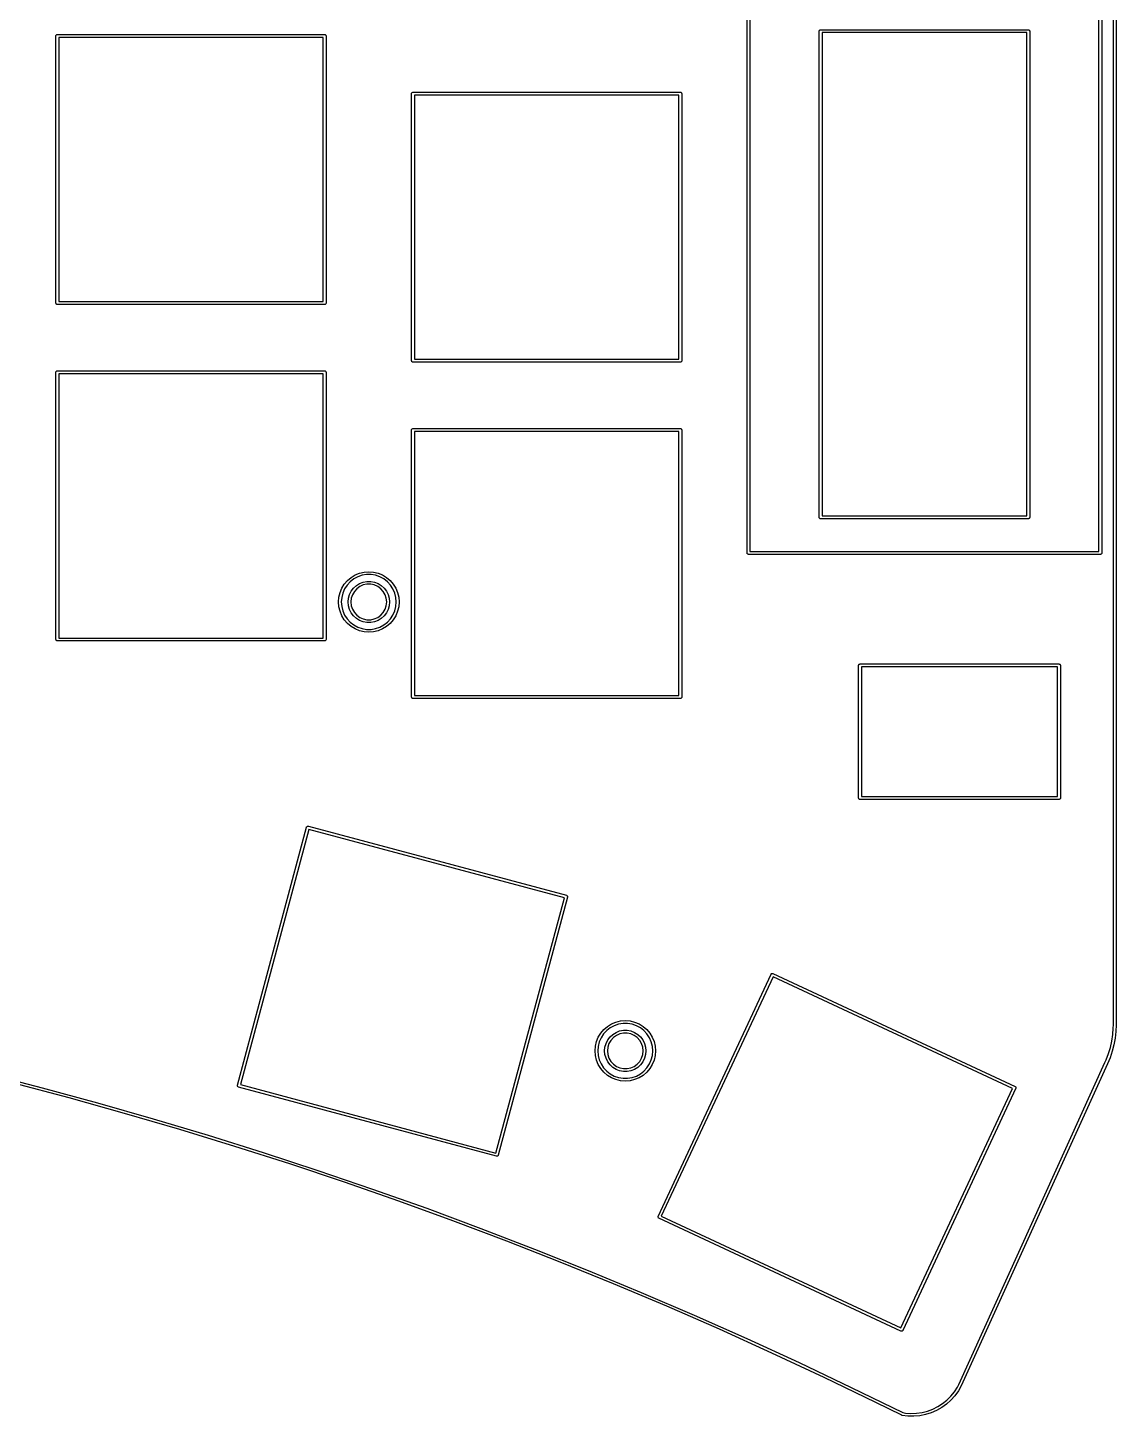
# Model space of a CAD drawing. Extents: x 10 to 410, y -287 to -10.
# Drawn here: x 147 to 203.6, y -135.4 to -63.1 of the extents above; entities that cross this region are included whole.
import ezdxf

# ---------------------------------------------------------------- set-up
doc = ezdxf.new("R2010")
doc.units = 0
doc.layers.add('BLACK', color=7, linetype='CONTINUOUS')

msp = doc.modelspace()

# ---------------------------------------------------------------- linework, layer by layer
at = {"layer": 'BLACK', "linetype": 'CONTINUOUS'}
for p, q in [((184.425, -90.45), (184.425, -56.35)), ((184.575, -56.425), (184.575, -90.375)), ((202.725, -90.375), (202.725, -56.425)), ((202.875, -56.35), (202.875, -90.45)), ((203.475, -114.999764), (203.475, -58.3)), ((203.625, -58.3), (203.625, -115)), ((148.475, -63.55), (148.476717, -63.540258)), ((148.475, -77.45), (148.475, -63.55)), ((148.476139, -63.536976), (148.477805, -63.53409)), ((148.476717, -63.540258), (148.476139, -63.536976)), ((148.477805, -63.53409), (148.479523, -63.524348)), ((148.479523, -63.524348), (148.492048, -63.50942)), ((148.492048, -63.50942), (148.501791, -63.492547)), ((148.501791, -63.492547), (148.508149, -63.490232)), ((148.508149, -63.490232), (148.5125, -63.485048)), ((148.5125, -63.485048), (148.531691, -63.481663)), ((148.531691, -63.481663), (148.55, -63.475)), ((148.55, -63.475), (162.45, -63.475)), ((162.45, -63.475), (162.459741, -63.476717)), ((162.459741, -63.476717), (162.463024, -63.476139)), ((162.463024, -63.476139), (162.465909, -63.477805)), ((162.465909, -63.477805), (162.475652, -63.479523)), ((162.475652, -63.479523), (162.490579, -63.492048)), ((162.490579, -63.492048), (162.507453, -63.501791)), ((162.507453, -63.501791), (162.509767, -63.508149)), ((162.509767, -63.508149), (162.514952, -63.5125)), ((162.514952, -63.5125), (162.518336, -63.531691)), ((162.518336, -63.531691), (162.525, -63.55)), ((162.525, -63.55), (162.525, -77.45)), ((188.175, -63.3), (188.176717, -63.290258)), ((188.175, -88.6), (188.175, -63.3)), ((188.176139, -63.286976), (188.177805, -63.28409)), ((188.176717, -63.290258), (188.176139, -63.286976)), ((188.177805, -63.28409), (188.179523, -63.274348)), ((188.179523, -63.274348), (188.192048, -63.25942)), ((188.192048, -63.25942), (188.201791, -63.242547)), ((188.201791, -63.242547), (188.208149, -63.240232)), ((188.208149, -63.240232), (188.2125, -63.235048)), ((188.2125, -63.235048), (188.231691, -63.231663)), ((188.231691, -63.231663), (188.25, -63.225)), ((188.25, -63.225), (199.05, -63.225)), ((188.325, -63.375), (188.325, -88.525)), ((198.975, -63.375), (188.325, -63.375)), ((198.975, -88.525), (198.975, -63.375)), ((199.05, -63.225), (199.059741, -63.226717)), ((199.059741, -63.226717), (199.063024, -63.226139)), ((199.063024, -63.226139), (199.065909, -63.227805)), ((199.065909, -63.227805), (199.075652, -63.229523)), ((199.075652, -63.229523), (199.090579, -63.242048)), ((199.090579, -63.242048), (199.107453, -63.251791)), ((199.107453, -63.251791), (199.109767, -63.258149)), ((199.109767, -63.258149), (199.114952, -63.2625)), ((199.114952, -63.2625), (199.118336, -63.281691)), ((199.118336, -63.281691), (199.125, -63.3)), ((199.125, -63.3), (199.125, -88.6)), ((148.625, -63.625), (148.625, -77.375)), ((162.375, -63.625), (148.625, -63.625)), ((162.375, -77.375), (162.375, -63.625)), ((166.975, -66.55), (166.976717, -66.540258)), ((166.975, -80.45), (166.975, -66.55)), ((166.976139, -66.536976), (166.977805, -66.53409)), ((166.976717, -66.540258), (166.976139, -66.536976)), ((166.977805, -66.53409), (166.979523, -66.524348)), ((166.979523, -66.524348), (166.992048, -66.50942)), ((166.992048, -66.50942), (167.001791, -66.492547)), ((167.001791, -66.492547), (167.008149, -66.490232)), ((167.008149, -66.490232), (167.0125, -66.485048)), ((167.0125, -66.485048), (167.031691, -66.481663)), ((167.031691, -66.481663), (167.05, -66.475)), ((167.05, -66.475), (180.95, -66.475)), ((167.125, -66.625), (167.125, -80.375)), ((180.875, -66.625), (167.125, -66.625)), ((180.875, -80.375), (180.875, -66.625)), ((180.95, -66.475), (180.959741, -66.476717)), ((180.959741, -66.476717), (180.963024, -66.476139)), ((180.963024, -66.476139), (180.965909, -66.477805)), ((180.965909, -66.477805), (180.975652, -66.479523)), ((180.975652, -66.479523), (180.990579, -66.492048)), ((180.990579, -66.492048), (181.007453, -66.501791)), ((181.007453, -66.501791), (181.009767, -66.508149)), ((181.009767, -66.508149), (181.014952, -66.5125)), ((181.014952, -66.5125), (181.018336, -66.531691)), ((181.018336, -66.531691), (181.025, -66.55)), ((181.025, -66.55), (181.025, -80.45)), ((148.481663, -77.468308), (148.475, -77.45)), ((148.485048, -77.4875), (148.481663, -77.468308)), ((148.490232, -77.49185), (148.485048, -77.4875)), ((148.492547, -77.498209), (148.490232, -77.49185)), ((148.50942, -77.507951), (148.492547, -77.498209)), ((148.524348, -77.520477), (148.50942, -77.507951)), ((148.53409, -77.522194), (148.524348, -77.520477)), ((148.536976, -77.523861), (148.53409, -77.522194)), ((148.540258, -77.523282), (148.536976, -77.523861)), ((148.55, -77.525), (148.540258, -77.523282)), ((162.45, -77.525), (148.55, -77.525)), ((148.625, -77.375), (162.375, -77.375)), ((162.468308, -77.518336), (162.45, -77.525)), ((162.4875, -77.514952), (162.468308, -77.518336)), ((162.49185, -77.509767), (162.4875, -77.514952)), ((162.498209, -77.507453), (162.49185, -77.509767)), ((162.507951, -77.490579), (162.498209, -77.507453)), ((162.520477, -77.475652), (162.507951, -77.490579)), ((162.522194, -77.465909), (162.520477, -77.475652)), ((162.523861, -77.463024), (162.522194, -77.465909)), ((162.525, -77.45), (162.523282, -77.459741)), ((162.523282, -77.459741), (162.523861, -77.463024)), ((166.981663, -80.468308), (166.975, -80.45)), ((166.985048, -80.4875), (166.981663, -80.468308)), ((166.990232, -80.49185), (166.985048, -80.4875)), ((166.992547, -80.498209), (166.990232, -80.49185)), ((167.00942, -80.507951), (166.992547, -80.498209)), ((167.024348, -80.520477), (167.00942, -80.507951)), ((167.03409, -80.522194), (167.024348, -80.520477)), ((167.036976, -80.523861), (167.03409, -80.522194)), ((167.040258, -80.523282), (167.036976, -80.523861)), ((167.05, -80.525), (167.040258, -80.523282)), ((180.95, -80.525), (167.05, -80.525)), ((167.125, -80.375), (180.875, -80.375)), ((180.968308, -80.518336), (180.95, -80.525)), ((180.9875, -80.514952), (180.968308, -80.518336)), ((180.99185, -80.509767), (180.9875, -80.514952)), ((180.998209, -80.507453), (180.99185, -80.509767)), ((181.007951, -80.490579), (180.998209, -80.507453)), ((181.020477, -80.475652), (181.007951, -80.490579)), ((181.022194, -80.465909), (181.020477, -80.475652)), ((181.023861, -80.463024), (181.022194, -80.465909)), ((181.025, -80.45), (181.023282, -80.459741)), ((181.023282, -80.459741), (181.023861, -80.463024)), ((148.475, -81.05), (148.476717, -81.040258)), ((148.475, -94.95), (148.475, -81.05)), ((148.476139, -81.036976), (148.477805, -81.03409)), ((148.476717, -81.040258), (148.476139, -81.036976)), ((148.477805, -81.03409), (148.479523, -81.024348)), ((148.479523, -81.024348), (148.492048, -81.00942)), ((148.492048, -81.00942), (148.501791, -80.992547)), ((148.501791, -80.992547), (148.508149, -80.990232)), ((148.508149, -80.990232), (148.5125, -80.985048)), ((148.5125, -80.985048), (148.531691, -80.981663)), ((148.531691, -80.981663), (148.55, -80.975)), ((148.55, -80.975), (162.45, -80.975)), ((148.625, -81.125), (148.625, -94.875)), ((162.375, -81.125), (148.625, -81.125)), ((162.375, -94.875), (162.375, -81.125)), ((162.45, -80.975), (162.459741, -80.976717)), ((162.459741, -80.976717), (162.463024, -80.976139)), ((162.463024, -80.976139), (162.465909, -80.977805)), ((162.465909, -80.977805), (162.475652, -80.979523)), ((162.475652, -80.979523), (162.490579, -80.992048)), ((162.490579, -80.992048), (162.507453, -81.001791)), ((162.507453, -81.001791), (162.509767, -81.008149)), ((162.509767, -81.008149), (162.514952, -81.0125)), ((162.514952, -81.0125), (162.518336, -81.031691)), ((162.518336, -81.031691), (162.525, -81.05)), ((162.525, -81.05), (162.525, -94.95)), ((166.975, -84.05), (166.976717, -84.040258)), ((166.975, -97.95), (166.975, -84.05)), ((166.976139, -84.036976), (166.977805, -84.03409)), ((166.976717, -84.040258), (166.976139, -84.036976)), ((166.977805, -84.03409), (166.979523, -84.024348)), ((166.979523, -84.024348), (166.992048, -84.00942)), ((166.992048, -84.00942), (167.001791, -83.992547)), ((167.001791, -83.992547), (167.008149, -83.990232)), ((167.008149, -83.990232), (167.0125, -83.985048)), ((167.0125, -83.985048), (167.031691, -83.981663)), ((167.031691, -83.981663), (167.05, -83.975)), ((167.05, -83.975), (180.95, -83.975)), ((167.125, -84.125), (167.125, -97.875)), ((180.875, -84.125), (167.125, -84.125)), ((180.875, -97.875), (180.875, -84.125)), ((180.95, -83.975), (180.959741, -83.976717)), ((180.959741, -83.976717), (180.963024, -83.976139)), ((180.963024, -83.976139), (180.965909, -83.977805)), ((180.965909, -83.977805), (180.975652, -83.979523)), ((180.975652, -83.979523), (180.990579, -83.992048)), ((180.990579, -83.992048), (181.007453, -84.001791)), ((181.007453, -84.001791), (181.009767, -84.008149)), ((181.009767, -84.008149), (181.014952, -84.0125)), ((181.014952, -84.0125), (181.018336, -84.031691)), ((181.018336, -84.031691), (181.025, -84.05)), ((181.025, -84.05), (181.025, -97.95)), ((188.181663, -88.618308), (188.175, -88.6)), ((188.185048, -88.6375), (188.181663, -88.618308)), ((188.190232, -88.64185), (188.185048, -88.6375)), ((188.192547, -88.648209), (188.190232, -88.64185)), ((188.20942, -88.657951), (188.192547, -88.648209)), ((188.224348, -88.670477), (188.20942, -88.657951)), ((188.23409, -88.672194), (188.224348, -88.670477)), ((188.236976, -88.673861), (188.23409, -88.672194)), ((188.240258, -88.673282), (188.236976, -88.673861)), ((188.25, -88.675), (188.240258, -88.673282)), ((199.05, -88.675), (188.25, -88.675)), ((188.325, -88.525), (198.975, -88.525)), ((199.068308, -88.668336), (199.05, -88.675)), ((199.0875, -88.664952), (199.068308, -88.668336)), ((199.09185, -88.659767), (199.0875, -88.664952)), ((199.098209, -88.657453), (199.09185, -88.659767)), ((199.107951, -88.640579), (199.098209, -88.657453)), ((199.120477, -88.625652), (199.107951, -88.640579)), ((199.122194, -88.615909), (199.120477, -88.625652)), ((199.123861, -88.613024), (199.122194, -88.615909)), ((199.125, -88.6), (199.123282, -88.609741)), ((199.123282, -88.609741), (199.123861, -88.613024)), ((184.431663, -90.468308), (184.425, -90.45)), ((184.435048, -90.4875), (184.431663, -90.468308)), ((184.440232, -90.49185), (184.435048, -90.4875)), ((184.442547, -90.498209), (184.440232, -90.49185)), ((184.45942, -90.507951), (184.442547, -90.498209)), ((184.474348, -90.520477), (184.45942, -90.507951)), ((184.48409, -90.522194), (184.474348, -90.520477)), ((184.486976, -90.523861), (184.48409, -90.522194)), ((184.490258, -90.523282), (184.486976, -90.523861)), ((184.5, -90.525), (184.490258, -90.523282)), ((202.8, -90.525), (184.5, -90.525)), ((184.575, -90.375), (202.725, -90.375)), ((202.818308, -90.518336), (202.8, -90.525)), ((202.8375, -90.514952), (202.818308, -90.518336)), ((202.84185, -90.509767), (202.8375, -90.514952)), ((202.848209, -90.507453), (202.84185, -90.509767)), ((202.857951, -90.490579), (202.848209, -90.507453)), ((202.870477, -90.475652), (202.857951, -90.490579)), ((202.872194, -90.465909), (202.870477, -90.475652)), ((202.873861, -90.463024), (202.872194, -90.465909)), ((202.875, -90.45), (202.873282, -90.459741)), ((202.873282, -90.459741), (202.873861, -90.463024)), ((163.636307, -91.886307), (163.824238, -91.725798)), ((163.824238, -91.725798), (164.034965, -91.596665)), ((164.175622, -91.69055), (163.967928, -91.802949)), ((164.034965, -91.596665), (164.263298, -91.502086)), ((164.398984, -91.61387), (164.175622, -91.69055)), ((164.263298, -91.502086), (164.503616, -91.444391)), ((164.631921, -91.575), (164.398984, -91.61387)), ((164.503616, -91.444391), (164.75, -91.425)), ((164.868079, -91.575), (164.631921, -91.575)), ((164.75, -91.425), (164.996384, -91.444391)), ((165.101016, -91.61387), (164.868079, -91.575)), ((164.996384, -91.444391), (165.236702, -91.502086)), ((165.324378, -91.69055), (165.101016, -91.61387)), ((165.236702, -91.502086), (165.465035, -91.596665)), ((165.532072, -91.802949), (165.324378, -91.69055)), ((165.465035, -91.596665), (165.675762, -91.725798)), ((165.675762, -91.725798), (165.863693, -91.886307)), ((163.252086, -92.513298), (163.346665, -92.284965)), ((163.346665, -92.284965), (163.475798, -92.074238)), ((163.492455, -92.31945), (163.397591, -92.535717)), ((163.475798, -92.074238), (163.636307, -91.886307)), ((163.621621, -92.121747), (163.492455, -92.31945)), ((163.781566, -91.948), (163.621621, -92.121747)), ((163.747592, -92.611665), (163.836017, -92.434085)), ((163.967928, -91.802949), (163.781566, -91.948)), ((163.836017, -92.434085), (163.955565, -92.275777)), ((163.997537, -92.453304), (163.900316, -92.621696)), ((163.955565, -92.275777), (164.102168, -92.142131)), ((164.127645, -92.308805), (163.997537, -92.453304)), ((164.102168, -92.142131), (164.270831, -92.037699)), ((164.284953, -92.194514), (164.127645, -92.308805)), ((164.270831, -92.037699), (164.455812, -91.966037)), ((164.462585, -92.115427), (164.284953, -92.194514)), ((164.455812, -91.966037), (164.650812, -91.929586)), ((164.652779, -92.075), (164.462585, -92.115427)), ((164.650812, -91.929586), (164.849188, -91.929586)), ((164.847221, -92.075), (164.652779, -92.075)), ((165.037415, -92.115427), (164.847221, -92.075)), ((164.849188, -91.929586), (165.044188, -91.966037)), ((165.215048, -92.194514), (165.037415, -92.115427)), ((165.044188, -91.966037), (165.229169, -92.037699)), ((165.372355, -92.308805), (165.215048, -92.194514)), ((165.229169, -92.037699), (165.397832, -92.142131)), ((165.502463, -92.453304), (165.372355, -92.308805)), ((165.397832, -92.142131), (165.544435, -92.275777)), ((165.599684, -92.621696), (165.502463, -92.453304)), ((165.718434, -91.948), (165.532072, -91.802949)), ((165.544435, -92.275777), (165.663983, -92.434085)), ((165.663983, -92.434085), (165.752408, -92.611665)), ((165.878379, -92.121747), (165.718434, -91.948)), ((165.863693, -91.886307), (166.024202, -92.074238)), ((166.007545, -92.31945), (165.878379, -92.121747)), ((166.102409, -92.535717), (166.007545, -92.31945)), ((166.024202, -92.074238), (166.153335, -92.284965)), ((166.153335, -92.284965), (166.247914, -92.513298)), ((163.175, -93), (163.194391, -92.753616)), ((163.194391, -93.246384), (163.175, -93)), ((163.194391, -92.753616), (163.252086, -92.513298)), ((163.339618, -92.764649), (163.320116, -93)), ((163.320116, -93), (163.339618, -93.235351)), ((163.397591, -92.535717), (163.339618, -92.764649)), ((163.675, -93), (163.693304, -92.802469)), ((163.693304, -93.197531), (163.675, -93)), ((163.693304, -92.802469), (163.747592, -92.611665)), ((163.84023, -92.806622), (163.819905, -93)), ((163.819905, -93), (163.84023, -93.193378)), ((163.900316, -92.621696), (163.84023, -92.806622)), ((165.65977, -92.806622), (165.599684, -92.621696)), ((165.680095, -93), (165.65977, -92.806622)), ((165.65977, -93.193378), (165.680095, -93)), ((165.752408, -92.611665), (165.806696, -92.802469)), ((165.806696, -92.802469), (165.825, -93)), ((165.825, -93), (165.806696, -93.197531)), ((166.160382, -92.764649), (166.102409, -92.535717)), ((166.179884, -93), (166.160382, -92.764649)), ((166.160382, -93.235351), (166.179884, -93)), ((166.247914, -92.513298), (166.305609, -92.753616)), ((166.305609, -92.753616), (166.325, -93)), ((166.325, -93), (166.305609, -93.246384)), ((163.252086, -93.486702), (163.194391, -93.246384)), ((163.346665, -93.715035), (163.252086, -93.486702)), ((163.339618, -93.235351), (163.397591, -93.464283)), ((163.475798, -93.925762), (163.346665, -93.715035)), ((163.397591, -93.464283), (163.492455, -93.68055)), ((163.492455, -93.68055), (163.621621, -93.878253)), ((163.621621, -93.878253), (163.781566, -94.052)), ((163.747592, -93.388335), (163.693304, -93.197531)), ((163.836017, -93.565915), (163.747592, -93.388335)), ((163.955565, -93.724223), (163.836017, -93.565915)), ((163.84023, -93.193378), (163.900316, -93.378304)), ((163.900316, -93.378304), (163.997537, -93.546696)), ((164.102168, -93.857869), (163.955565, -93.724223)), ((163.997537, -93.546696), (164.127645, -93.691195)), ((164.270831, -93.962301), (164.102168, -93.857869)), ((164.127645, -93.691195), (164.284952, -93.805486)), ((164.284952, -93.805486), (164.462585, -93.884573)), ((164.462585, -93.884573), (164.652779, -93.925)), ((164.847221, -93.925), (165.037415, -93.884573)), ((165.037415, -93.884573), (165.215048, -93.805486)), ((165.215048, -93.805486), (165.372355, -93.691195)), ((165.397832, -93.857869), (165.229169, -93.962301)), ((165.372355, -93.691195), (165.502463, -93.546696)), ((165.544435, -93.724223), (165.397832, -93.857869)), ((165.502463, -93.546696), (165.599684, -93.378304)), ((165.663983, -93.565915), (165.544435, -93.724223)), ((165.599684, -93.378304), (165.65977, -93.193378)), ((165.752408, -93.388335), (165.663983, -93.565915)), ((165.718434, -94.052), (165.878379, -93.878253)), ((165.806696, -93.197531), (165.752408, -93.388335)), ((165.878379, -93.878253), (166.007545, -93.68055)), ((166.007545, -93.68055), (166.102409, -93.464283)), ((166.153335, -93.715035), (166.024202, -93.925762)), ((166.102409, -93.464283), (166.160382, -93.235351)), ((166.247914, -93.486702), (166.153335, -93.715035)), ((166.305609, -93.246384), (166.247914, -93.486702)), ((163.636307, -94.113693), (163.475798, -93.925762)), ((163.824238, -94.274202), (163.636307, -94.113693)), ((163.781566, -94.052), (163.967928, -94.197051)), ((164.034965, -94.403335), (163.824238, -94.274202)), ((163.967928, -94.197051), (164.175622, -94.30945)), ((164.263298, -94.497914), (164.034965, -94.403335)), ((164.175622, -94.30945), (164.398984, -94.38613)), ((164.503616, -94.555609), (164.263298, -94.497914)), ((164.455812, -94.033963), (164.270831, -93.962301)), ((164.398984, -94.38613), (164.631921, -94.425)), ((164.650812, -94.070414), (164.455812, -94.033963)), ((164.75, -94.575), (164.503616, -94.555609)), ((164.631921, -94.425), (164.868079, -94.425)), ((164.849188, -94.070414), (164.650812, -94.070414)), ((164.652779, -93.925), (164.847221, -93.925)), ((164.996384, -94.555609), (164.75, -94.575)), ((165.044188, -94.033963), (164.849188, -94.070414)), ((164.868079, -94.425), (165.101016, -94.38613)), ((165.236702, -94.497914), (164.996384, -94.555609)), ((165.229169, -93.962301), (165.044188, -94.033963)), ((165.101016, -94.38613), (165.324378, -94.30945)), ((165.465035, -94.403335), (165.236702, -94.497914)), ((165.324378, -94.30945), (165.532072, -94.197051)), ((165.675762, -94.274202), (165.465035, -94.403335)), ((165.532072, -94.197051), (165.718434, -94.052)), ((165.863693, -94.113693), (165.675762, -94.274202)), ((166.024202, -93.925762), (165.863693, -94.113693)), ((148.481663, -94.968308), (148.475, -94.95)), ((148.485048, -94.9875), (148.481663, -94.968308)), ((148.490232, -94.99185), (148.485048, -94.9875)), ((148.492547, -94.998209), (148.490232, -94.99185)), ((148.50942, -95.007951), (148.492547, -94.998209)), ((148.524348, -95.020477), (148.50942, -95.007951)), ((148.53409, -95.022194), (148.524348, -95.020477)), ((148.536976, -95.023861), (148.53409, -95.022194)), ((148.540258, -95.023282), (148.536976, -95.023861)), ((148.55, -95.025), (148.540258, -95.023282)), ((162.45, -95.025), (148.55, -95.025)), ((148.625, -94.875), (162.375, -94.875)), ((162.468308, -95.018336), (162.45, -95.025)), ((162.4875, -95.014952), (162.468308, -95.018336)), ((162.49185, -95.009767), (162.4875, -95.014952)), ((162.498209, -95.007453), (162.49185, -95.009767)), ((162.507951, -94.990579), (162.498209, -95.007453)), ((162.520477, -94.975652), (162.507951, -94.990579)), ((162.522194, -94.965909), (162.520477, -94.975652)), ((162.523861, -94.963024), (162.522194, -94.965909)), ((162.525, -94.95), (162.523282, -94.959741)), ((162.523282, -94.959741), (162.523861, -94.963024)), ((190.225, -96.3), (190.226717, -96.290258)), ((190.225, -103.2), (190.225, -96.3)), ((190.226139, -96.286976), (190.227805, -96.28409)), ((190.226717, -96.290258), (190.226139, -96.286976)), ((190.227805, -96.28409), (190.229523, -96.274348)), ((190.229523, -96.274348), (190.242048, -96.25942)), ((190.242048, -96.25942), (190.251791, -96.242547)), ((190.251791, -96.242547), (190.258149, -96.240232)), ((190.258149, -96.240232), (190.2625, -96.235048)), ((190.2625, -96.235048), (190.281691, -96.231663)), ((190.281691, -96.231663), (190.3, -96.225)), ((190.3, -96.225), (200.65, -96.225)), ((190.375, -96.375), (190.375, -103.125)), ((200.575, -96.375), (190.375, -96.375)), ((200.575, -103.125), (200.575, -96.375)), ((200.65, -96.225), (200.659741, -96.226717)), ((200.659741, -96.226717), (200.663024, -96.226139)), ((200.663024, -96.226139), (200.665909, -96.227805)), ((200.665909, -96.227805), (200.675652, -96.229523)), ((200.675652, -96.229523), (200.690579, -96.242048)), ((200.690579, -96.242048), (200.707453, -96.251791)), ((200.707453, -96.251791), (200.709767, -96.258149)), ((200.709767, -96.258149), (200.714952, -96.2625)), ((200.714952, -96.2625), (200.718336, -96.281691)), ((200.718336, -96.281691), (200.725, -96.3)), ((200.725, -96.3), (200.725, -103.2)), ((166.981663, -97.968308), (166.975, -97.95)), ((166.985048, -97.9875), (166.981663, -97.968308)), ((166.990232, -97.99185), (166.985048, -97.9875)), ((166.992547, -97.998209), (166.990232, -97.99185)), ((167.00942, -98.007951), (166.992547, -97.998209)), ((167.024348, -98.020477), (167.00942, -98.007951)), ((167.03409, -98.022194), (167.024348, -98.020477)), ((167.036976, -98.023861), (167.03409, -98.022194)), ((167.040258, -98.023282), (167.036976, -98.023861)), ((167.05, -98.025), (167.040258, -98.023282)), ((180.95, -98.025), (167.05, -98.025)), ((167.125, -97.875), (180.875, -97.875)), ((180.968308, -98.018336), (180.95, -98.025)), ((180.9875, -98.014952), (180.968308, -98.018336)), ((180.99185, -98.009767), (180.9875, -98.014952)), ((180.998209, -98.007453), (180.99185, -98.009767)), ((181.007951, -97.990579), (180.998209, -98.007453)), ((181.020477, -97.975652), (181.007951, -97.990579)), ((181.022194, -97.965909), (181.020477, -97.975652)), ((181.023861, -97.963024), (181.022194, -97.965909)), ((181.025, -97.95), (181.023282, -97.959741)), ((181.023282, -97.959741), (181.023861, -97.963024)), ((190.231663, -103.218308), (190.225, -103.2)), ((190.235048, -103.2375), (190.231663, -103.218308)), ((190.240232, -103.24185), (190.235048, -103.2375)), ((190.242547, -103.248209), (190.240232, -103.24185)), ((190.25942, -103.257951), (190.242547, -103.248209)), ((190.274348, -103.270477), (190.25942, -103.257951)), ((190.28409, -103.272194), (190.274348, -103.270477)), ((190.286976, -103.273861), (190.28409, -103.272194)), ((190.290258, -103.273282), (190.286976, -103.273861)), ((190.3, -103.275), (190.290258, -103.273282)), ((200.65, -103.275), (190.3, -103.275)), ((190.375, -103.125), (200.575, -103.125)), ((200.668308, -103.268336), (200.65, -103.275)), ((200.6875, -103.264952), (200.668308, -103.268336)), ((200.69185, -103.259767), (200.6875, -103.264952)), ((200.698209, -103.257453), (200.69185, -103.259767)), ((200.707951, -103.240579), (200.698209, -103.257453)), ((200.720477, -103.225652), (200.707951, -103.240579)), ((200.722194, -103.215909), (200.720477, -103.225652)), ((200.723861, -103.213024), (200.722194, -103.215909)), ((200.725, -103.2), (200.723282, -103.209741)), ((200.723282, -103.209741), (200.723861, -103.213024)), ((157.915579, -118.144981), (161.513164, -104.718612)), ((161.513164, -104.718612), (161.517344, -104.709646)), ((161.517344, -104.709646), (161.517635, -104.706326)), ((161.517635, -104.706326), (161.519991, -104.703969)), ((161.519991, -104.703969), (161.524172, -104.695004)), ((161.524172, -104.695004), (161.540133, -104.683828)), ((161.540133, -104.683828), (161.553912, -104.67005)), ((161.553912, -104.67005), (161.560653, -104.66946)), ((161.560653, -104.66946), (161.566197, -104.665579)), ((161.566197, -104.665579), (161.585608, -104.667277)), ((161.585608, -104.667277), (161.605019, -104.665579)), ((161.605019, -104.665579), (175.031388, -108.263164)), ((161.63864, -104.829878), (158.079878, -118.111359)), ((174.920121, -108.38864), (161.63864, -104.829878)), ((175.084421, -108.35502), (171.486836, -121.781388)), ((175.031388, -108.263164), (175.040353, -108.267344)), ((175.040353, -108.267344), (175.043674, -108.267635)), ((175.043674, -108.267635), (175.04603, -108.269991)), ((175.04603, -108.269991), (175.054996, -108.274172)), ((175.054996, -108.274172), (175.066171, -108.290133)), ((175.066171, -108.290133), (175.07995, -108.303912)), ((175.07995, -108.303912), (175.080539, -108.310653)), ((175.080539, -108.310653), (175.084421, -108.316197)), ((175.084421, -108.316197), (175.082722, -108.335608)), ((175.082722, -108.335608), (175.084421, -108.35502)), ((171.361359, -121.670121), (174.920121, -108.38864)), ((179.795868, -124.964936), (185.670262, -112.367257)), ((185.774511, -112.498623), (179.96351, -124.960355)), ((185.670262, -112.367257), (185.675935, -112.359154)), ((185.675935, -112.359154), (185.676798, -112.355935)), ((185.676798, -112.355935), (185.679527, -112.354023)), ((185.679527, -112.354023), (185.685202, -112.34592)), ((185.685202, -112.34592), (185.702863, -112.337684)), ((185.702863, -112.337684), (185.718823, -112.32651)), ((185.718823, -112.32651), (185.725563, -112.327099)), ((185.725563, -112.327099), (185.731698, -112.324239)), ((185.731698, -112.324239), (185.750524, -112.329283)), ((185.750524, -112.329283), (185.769931, -112.330981)), ((185.769931, -112.330981), (198.36761, -118.205375)), ((198.236243, -118.309624), (185.774511, -112.498623)), ((177.376075, -114.952494), (177.604408, -114.857915)), ((177.604408, -114.857915), (177.844726, -114.80022)), ((177.844726, -114.80022), (178.09111, -114.780829)), ((178.09111, -114.780829), (178.337494, -114.80022)), ((178.337494, -114.80022), (178.577812, -114.857915)), ((178.577812, -114.857915), (178.806145, -114.952494)), ((176.687775, -115.640794), (176.816908, -115.430067)), ((176.816908, -115.430067), (176.977417, -115.242136)), ((176.962731, -115.477576), (176.833565, -115.675279)), ((177.122676, -115.303829), (176.962731, -115.477576)), ((176.977417, -115.242136), (177.165348, -115.081627)), ((177.309038, -115.158778), (177.122676, -115.303829)), ((177.165348, -115.081627), (177.376075, -114.952494)), ((177.296675, -115.631606), (177.443278, -115.49796)), ((177.516732, -115.046379), (177.309038, -115.158778)), ((177.443278, -115.49796), (177.611941, -115.393528)), ((177.626063, -115.550343), (177.468755, -115.664634)), ((177.740094, -114.969699), (177.516732, -115.046379)), ((177.611941, -115.393528), (177.796922, -115.321866)), ((177.803695, -115.471256), (177.626063, -115.550343)), ((177.973031, -114.930829), (177.740094, -114.969699)), ((177.796922, -115.321866), (177.991922, -115.285415)), ((177.993889, -115.430829), (177.803695, -115.471256)), ((178.209189, -114.930829), (177.973031, -114.930829)), ((177.991922, -115.285415), (178.190298, -115.285415)), ((178.188331, -115.430829), (177.993889, -115.430829)), ((178.378525, -115.471256), (178.188331, -115.430829)), ((178.190298, -115.285415), (178.385298, -115.321866)), ((178.442126, -114.969699), (178.209189, -114.930829)), ((178.556158, -115.550343), (178.378525, -115.471256)), ((178.385298, -115.321866), (178.570279, -115.393528)), ((178.665488, -115.046379), (178.442126, -114.969699)), ((178.713465, -115.664634), (178.556158, -115.550343)), ((178.570279, -115.393528), (178.738942, -115.49796)), ((178.873182, -115.158778), (178.665488, -115.046379)), ((178.738942, -115.49796), (178.885545, -115.631606)), ((178.806145, -114.952494), (179.016872, -115.081627)), ((179.059544, -115.303829), (178.873182, -115.158778)), ((179.016872, -115.081627), (179.204803, -115.242136)), ((179.219489, -115.477576), (179.059544, -115.303829)), ((179.204803, -115.242136), (179.365312, -115.430067)), ((179.348655, -115.675279), (179.219489, -115.477576)), ((179.365312, -115.430067), (179.494445, -115.640794)), ((203.398593, -115.842775), (203.448793, -115.507422)), ((203.448793, -115.507422), (203.474495, -115.169308)), ((203.474495, -115.169308), (203.475, -114.999764)), ((203.611184, -115.349732), (203.572012, -115.697301)), ((203.624999, -115.000236), (203.611184, -115.349732)), ((203.625, -115), (203.624973, -115.000152)), ((203.624973, -115.000152), (203.625, -115.000236)), ((203.625, -115.000236), (203.624999, -115.000236)), ((176.51611, -116.355829), (176.535501, -116.109445)), ((176.535501, -116.109445), (176.593196, -115.869127)), ((176.593196, -115.869127), (176.687775, -115.640794)), ((176.680728, -116.120478), (176.661226, -116.355829)), ((176.738701, -115.891546), (176.680728, -116.120478)), ((176.833565, -115.675279), (176.738701, -115.891546)), ((177.01611, -116.355829), (177.034414, -116.158298)), ((177.034414, -116.158298), (177.088702, -115.967494)), ((177.088702, -115.967494), (177.177127, -115.789914)), ((177.18134, -116.162451), (177.161015, -116.355829)), ((177.177127, -115.789914), (177.296675, -115.631606)), ((177.241426, -115.977525), (177.18134, -116.162451)), ((177.338647, -115.809133), (177.241426, -115.977525)), ((177.468755, -115.664634), (177.338647, -115.809133)), ((178.843573, -115.809133), (178.713465, -115.664634)), ((178.940794, -115.977525), (178.843573, -115.809133)), ((178.885545, -115.631606), (179.005093, -115.789914)), ((179.00088, -116.162451), (178.940794, -115.977525)), ((179.021205, -116.355829), (179.00088, -116.162451)), ((179.005093, -115.789914), (179.093518, -115.967494)), ((179.093518, -115.967494), (179.147806, -116.158298)), ((179.147806, -116.158298), (179.16611, -116.355829)), ((179.443519, -115.891546), (179.348655, -115.675279)), ((179.501492, -116.120478), (179.443519, -115.891546)), ((179.494445, -115.640794), (179.589024, -115.869127)), ((179.520994, -116.355829), (179.501492, -116.120478)), ((179.589024, -115.869127), (179.646719, -116.109445)), ((179.646719, -116.109445), (179.66611, -116.355829)), ((203.225885, -116.498131), (203.324159, -116.173594)), ((203.324159, -116.173594), (203.398593, -115.842775)), ((203.50769, -116.041105), (203.418557, -116.379327)), ((203.572012, -115.697301), (203.50769, -116.041105)), ((176.535501, -116.602213), (176.51611, -116.355829)), ((176.593196, -116.842531), (176.535501, -116.602213)), ((176.687775, -117.070864), (176.593196, -116.842531)), ((176.661226, -116.355829), (176.680728, -116.59118)), ((176.680728, -116.59118), (176.738701, -116.820112)), ((176.738701, -116.820112), (176.833565, -117.036379)), ((177.034414, -116.55336), (177.01611, -116.355829)), ((177.088702, -116.744164), (177.034414, -116.55336)), ((177.177127, -116.921744), (177.088702, -116.744164)), ((177.161015, -116.355829), (177.18134, -116.549207)), ((177.296675, -117.080052), (177.177127, -116.921744)), ((177.18134, -116.549207), (177.241426, -116.734133)), ((177.241426, -116.734133), (177.338647, -116.902525)), ((177.338647, -116.902525), (177.468755, -117.047024)), ((178.713465, -117.047024), (178.843573, -116.902525)), ((178.843573, -116.902525), (178.940794, -116.734133)), ((179.005093, -116.921744), (178.885545, -117.080052)), ((178.940794, -116.734133), (179.00088, -116.549207)), ((179.00088, -116.549207), (179.021205, -116.355829)), ((179.093518, -116.744164), (179.005093, -116.921744)), ((179.147806, -116.55336), (179.093518, -116.744164)), ((179.16611, -116.355829), (179.147806, -116.55336)), ((179.348655, -117.036379), (179.443519, -116.820112)), ((179.443519, -116.820112), (179.501492, -116.59118)), ((179.589024, -116.842531), (179.494445, -117.070864)), ((179.501492, -116.59118), (179.520994, -116.355829)), ((179.646719, -116.602213), (179.589024, -116.842531)), ((179.66611, -116.355829), (179.646719, -116.602213)), ((195.432382, -133.717511), (203.031702, -116.969011)), ((203.031702, -116.969011), (203.03208, -116.968458)), ((203.03208, -116.968458), (203.032127, -116.96809)), ((203.032127, -116.96809), (203.032129, -116.968091)), ((203.032129, -116.968091), (203.104291, -116.81467)), ((203.104291, -116.81467), (203.225885, -116.498131)), ((203.305086, -116.710179), (203.168304, -117.030903)), ((203.418557, -116.379327), (203.305086, -116.710179)), ((144.853903, -117.524083), (147.755155, -118.274245)), ((176.816908, -117.281591), (176.687775, -117.070864)), ((176.977417, -117.469522), (176.816908, -117.281591)), ((176.833565, -117.036379), (176.962731, -117.234082)), ((176.962731, -117.234082), (177.122676, -117.407829)), ((177.165348, -117.630031), (176.977417, -117.469522)), ((177.122676, -117.407829), (177.309038, -117.55288)), ((177.376075, -117.759164), (177.165348, -117.630031)), ((177.443278, -117.213698), (177.296675, -117.080052)), ((177.309038, -117.55288), (177.516732, -117.665279)), ((177.611941, -117.31813), (177.443278, -117.213698)), ((177.468755, -117.047024), (177.626062, -117.161315)), ((177.516732, -117.665279), (177.740094, -117.741959)), ((177.796922, -117.389792), (177.611941, -117.31813)), ((177.626062, -117.161315), (177.803695, -117.240402)), ((177.740094, -117.741959), (177.973031, -117.780829)), ((177.991922, -117.426243), (177.796922, -117.389792)), ((177.803695, -117.240402), (177.993889, -117.280829)), ((178.190298, -117.426243), (177.991922, -117.426243)), ((177.993889, -117.280829), (178.188331, -117.280829)), ((178.188331, -117.280829), (178.378525, -117.240402)), ((178.385298, -117.389792), (178.190298, -117.426243)), ((178.209189, -117.780829), (178.442126, -117.741959)), ((178.378525, -117.240402), (178.556158, -117.161315)), ((178.570279, -117.31813), (178.385298, -117.389792)), ((178.442126, -117.741959), (178.665488, -117.665279)), ((178.556158, -117.161315), (178.713465, -117.047024)), ((178.738942, -117.213698), (178.570279, -117.31813)), ((178.665488, -117.665279), (178.873182, -117.55288)), ((178.885545, -117.080052), (178.738942, -117.213698)), ((179.016872, -117.630031), (178.806145, -117.759164)), ((178.873182, -117.55288), (179.059544, -117.407829)), ((179.204803, -117.469522), (179.016872, -117.630031)), ((179.059544, -117.407829), (179.219489, -117.234082)), ((179.365312, -117.281591), (179.204803, -117.469522)), ((179.219489, -117.234082), (179.348655, -117.036379)), ((179.494445, -117.070864), (179.365312, -117.281591)), ((203.168298, -117.030989), (195.568298, -133.780989)), ((203.168304, -117.030903), (203.168298, -117.030989)), ((149.164005, -118.803276), (146.269364, -118.035166)), ((147.755155, -118.274245), (150.646638, -119.06122)), ((157.915578, -118.183803), (157.917276, -118.164388)), ((157.91946, -118.189347), (157.915578, -118.183803)), ((157.917276, -118.164388), (157.915579, -118.144981)), ((157.92005, -118.196088), (157.91946, -118.189347)), ((157.933826, -118.209865), (157.92005, -118.196088)), ((157.945004, -118.225828), (157.933826, -118.209865)), ((157.953969, -118.230008), (157.945004, -118.225828)), ((157.956326, -118.232365), (157.953969, -118.230008)), ((157.959646, -118.232655), (157.956326, -118.232365)), ((157.968612, -118.236836), (157.959646, -118.232655)), ((171.39498, -121.834421), (157.968612, -118.236836)), ((158.079878, -118.111359), (171.361359, -121.670121)), ((177.604408, -117.853743), (177.376075, -117.759164)), ((177.844726, -117.911438), (177.604408, -117.853743)), ((178.09111, -117.930829), (177.844726, -117.911438)), ((177.973031, -117.780829), (178.209189, -117.780829)), ((178.337494, -117.911438), (178.09111, -117.930829)), ((178.577812, -117.853743), (178.337494, -117.911438)), ((178.806145, -117.759164), (178.577812, -117.853743)), ((192.425242, -130.771356), (198.236243, -118.309624)), ((198.403886, -118.305044), (192.529492, -130.902722)), ((198.36761, -118.205375), (198.375712, -118.211048)), ((198.375712, -118.211048), (198.378932, -118.211911)), ((198.378932, -118.211911), (198.380843, -118.21464)), ((198.380843, -118.21464), (198.388947, -118.220315)), ((198.388947, -118.220315), (198.397182, -118.237976)), ((198.397182, -118.237976), (198.408357, -118.253936)), ((198.405583, -118.285637), (198.403886, -118.305044)), ((198.410628, -118.266811), (198.405583, -118.285637)), ((198.408357, -118.253936), (198.407767, -118.260676)), ((198.407767, -118.260676), (198.410628, -118.266811)), ((152.048651, -119.608113), (149.164005, -118.803276)), ((150.646638, -119.06122), (153.527886, -119.884879)), ((154.922835, -120.449547), (152.048651, -119.608113)), ((153.527886, -119.884879), (156.398433, -120.745091)), ((157.786093, -121.327441), (154.922835, -120.449547)), ((156.398433, -120.745091), (159.257815, -121.641715)), ((160.637962, -122.241655), (157.786093, -121.327441)), ((159.257815, -121.641715), (162.105571, -122.574607)), ((171.414387, -121.832723), (171.39498, -121.834421)), ((171.433803, -121.834422), (171.414387, -121.832723)), ((171.439347, -121.830539), (171.433803, -121.834422)), ((171.446088, -121.82995), (171.439347, -121.830539)), ((171.459865, -121.816173), (171.446088, -121.82995)), ((171.475828, -121.804996), (171.459865, -121.816173)), ((171.480008, -121.79603), (171.475828, -121.804996)), ((171.482365, -121.793674), (171.480008, -121.79603)), ((171.482655, -121.790353), (171.482365, -121.793674)), ((171.486836, -121.781388), (171.482655, -121.790353)), ((163.477982, -123.192039), (160.637962, -122.241655)), ((162.105571, -122.574607), (164.941241, -123.543617)), ((166.305694, -124.178442), (163.477982, -123.192039)), ((164.941241, -123.543617), (167.764366, -124.548588)), ((169.120641, -125.200702), (166.305694, -124.178442)), ((167.764366, -124.548588), (170.574491, -125.589357)), ((179.79417, -124.984342), (179.795868, -124.964936)), ((179.96351, -124.960355), (192.425242, -130.771356)), ((171.922369, -126.258656), (169.120641, -125.200702)), ((170.574491, -125.589357), (173.371162, -126.665757)), ((179.789126, -125.003169), (179.79417, -124.984342)), ((179.791986, -125.009303), (179.789126, -125.003169)), ((179.791397, -125.016044), (179.791986, -125.009303)), ((179.802573, -125.032006), (179.791397, -125.016044)), ((179.810808, -125.049665), (179.802573, -125.032006)), ((179.818909, -125.055337), (179.810808, -125.049665)), ((179.820822, -125.058069), (179.818909, -125.055337)), ((179.824042, -125.058932), (179.820822, -125.058069)), ((179.832145, -125.064605), (179.824042, -125.058932)), ((192.429823, -130.938999), (179.832145, -125.064605)), ((174.710424, -127.352132), (171.922369, -126.258656)), ((173.371162, -126.665757), (176.153927, -127.777613)), ((177.484357, -128.480954), (174.710424, -127.352132)), ((176.153927, -127.777613), (178.922336, -128.924747)), ((180.24372, -129.64494), (177.484357, -128.480954)), ((178.922336, -128.924747), (181.675942, -130.106972)), ((182.988066, -130.843901), (180.24372, -129.64494)), ((181.675942, -130.106972), (184.4143, -131.324098)), ((185.716953, -132.077643), (182.988066, -130.843901)), ((184.4143, -131.324098), (187.136969, -132.575928)), ((192.449229, -130.940696), (192.429823, -130.938999)), ((192.468056, -130.945741), (192.449229, -130.940696)), ((192.47419, -130.94288), (192.468056, -130.945741)), ((192.480931, -130.94347), (192.47419, -130.94288)), ((192.496893, -130.932293), (192.480931, -130.94347)), ((192.514552, -130.924059), (192.496893, -130.932293)), ((192.520224, -130.915957), (192.514552, -130.924059)), ((192.522956, -130.914045), (192.520224, -130.915957)), ((192.523819, -130.910824), (192.522956, -130.914045)), ((192.529492, -130.902722), (192.523819, -130.910824)), ((188.429939, -133.345968), (185.716953, -132.077643)), ((187.136969, -132.575928), (189.843508, -133.86226)), ((191.126587, -134.64867), (188.429939, -133.345968)), ((189.843508, -133.86226), (192.523484, -135.177979)), ((194.817576, -134.522892), (195.024438, -134.317238)), ((195.024438, -134.317238), (195.208318, -134.090802)), ((195.232807, -134.298568), (195.02675, -134.52643)), ((195.208318, -134.090802), (195.367142, -133.846139)), ((195.413532, -134.050135), (195.232807, -134.298568)), ((195.367142, -133.846139), (195.432382, -133.717511)), ((195.566884, -133.783933), (195.413532, -134.050135)), ((195.567062, -133.782792), (195.566884, -133.783933)), ((195.568298, -133.780989), (195.567062, -133.782792)), ((192.466521, -135.317111), (191.126587, -134.64867)), ((193.810314, -135.095319), (194.083578, -134.99328)), ((194.281103, -135.062205), (193.999413, -135.184807)), ((194.083578, -134.99328), (194.344477, -134.862831)), ((194.548198, -134.910415), (194.281103, -135.062205)), ((194.344477, -134.862831), (194.590067, -134.705443)), ((194.797686, -134.731149), (194.548198, -134.910415)), ((194.590067, -134.705443), (194.817576, -134.522892)), ((195.02675, -134.52643), (194.797686, -134.731149)), ((192.46652, -135.317113), (192.466521, -135.317111)), ((192.477347, -135.318733), (192.46652, -135.317113)), ((192.487016, -135.323868), (192.477347, -135.318733)), ((192.791989, -135.360907), (192.487016, -135.323867)), ((192.487016, -135.323867), (192.487016, -135.323868)), ((192.523484, -135.177979), (192.656626, -135.201397)), ((192.656626, -135.201397), (192.947651, -135.221136)), ((193.09917, -135.365387), (192.791989, -135.360907)), ((192.947651, -135.221136), (193.239128, -135.209893)), ((193.405094, -135.337258), (193.09917, -135.365387)), ((193.239128, -135.209893), (193.527768, -135.167796)), ((193.706307, -135.276838), (193.405094, -135.337258)), ((193.527768, -135.167796), (193.810314, -135.095319)), ((193.999413, -135.184807), (193.706307, -135.276838))]:
    msp.add_line(p, q, dxfattribs=at)

doc.saveas('drawing.dxf')
